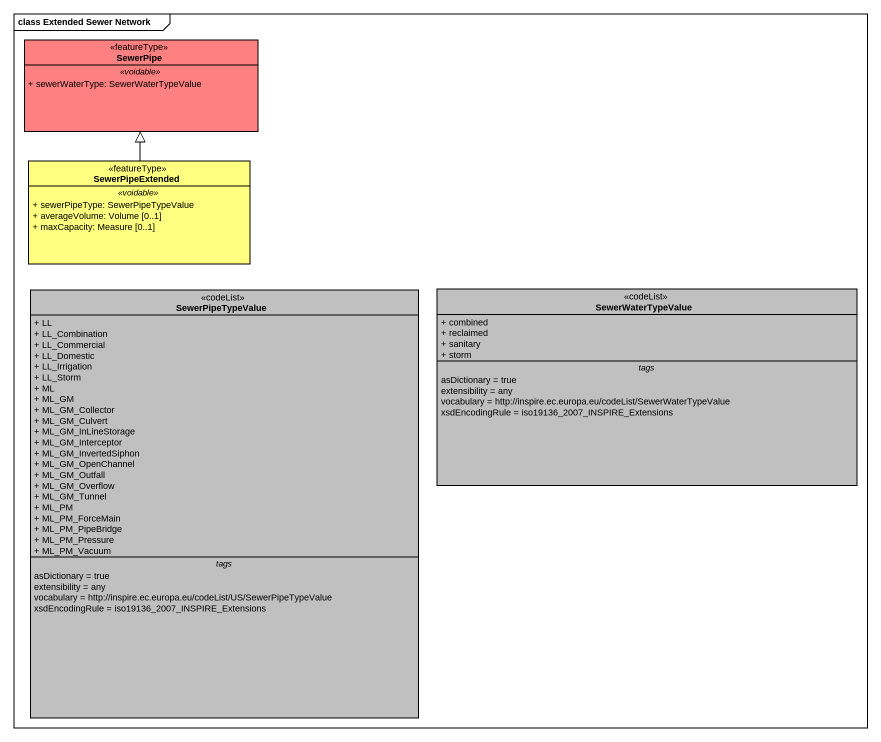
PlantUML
@startuml
mainframe class Extended Sewer Network
hide circle
hide empty members
skinparam classAttributeIconSize 0
class SewerPipe <<featureType>> #FF8080 {
  .. <<voidable>> ..
  + sewerWaterType: SewerWaterTypeValue
}
class SewerPipeExtended <<featureType>> #FFFF80 {
  .. <<voidable>> ..
  + sewerPipeType: SewerPipeTypeValue
  + averageVolume: Volume [0..1]
  + maxCapacity: Measure [0..1]
}
class SewerPipeTypeValue <<codeList>> #C0C0C0 {
  + LL
  + LL_Combination
  + LL_Commercial
  + LL_Domestic
  + LL_Irrigation
  + LL_Storm
  + ML
  + ML_GM
  + ML_GM_Collector
  + ML_GM_Culvert
  + ML_GM_InLineStorage
  + ML_GM_Interceptor
  + ML_GM_InvertedSiphon
  + ML_GM_OpenChannel
  + ML_GM_Outfall
  + ML_GM_Overflow
  + ML_GM_Tunnel
  + ML_PM
  + ML_PM_ForceMain
  + ML_PM_PipeBridge
  + ML_PM_Pressure
  + ML_PM_Vacuum
  -- tags --
  asDictionary = true
  extensibility = any
  vocabulary = http://inspire.ec.europa.eu/codeList/US/SewerPipeTypeValue
  xsdEncodingRule = iso19136_2007_INSPIRE_Extensions
}
class SewerWaterTypeValue <<codeList>> #C0C0C0 {
  + combined
  + reclaimed
  + sanitary
  + storm
  -- tags --
  asDictionary = true
  extensibility = any
  vocabulary = http://inspire.ec.europa.eu/codeList/SewerWaterTypeValue
  xsdEncodingRule = iso19136_2007_INSPIRE_Extensions
}
SewerPipeExtended -up-|> SewerPipe
@enduml
